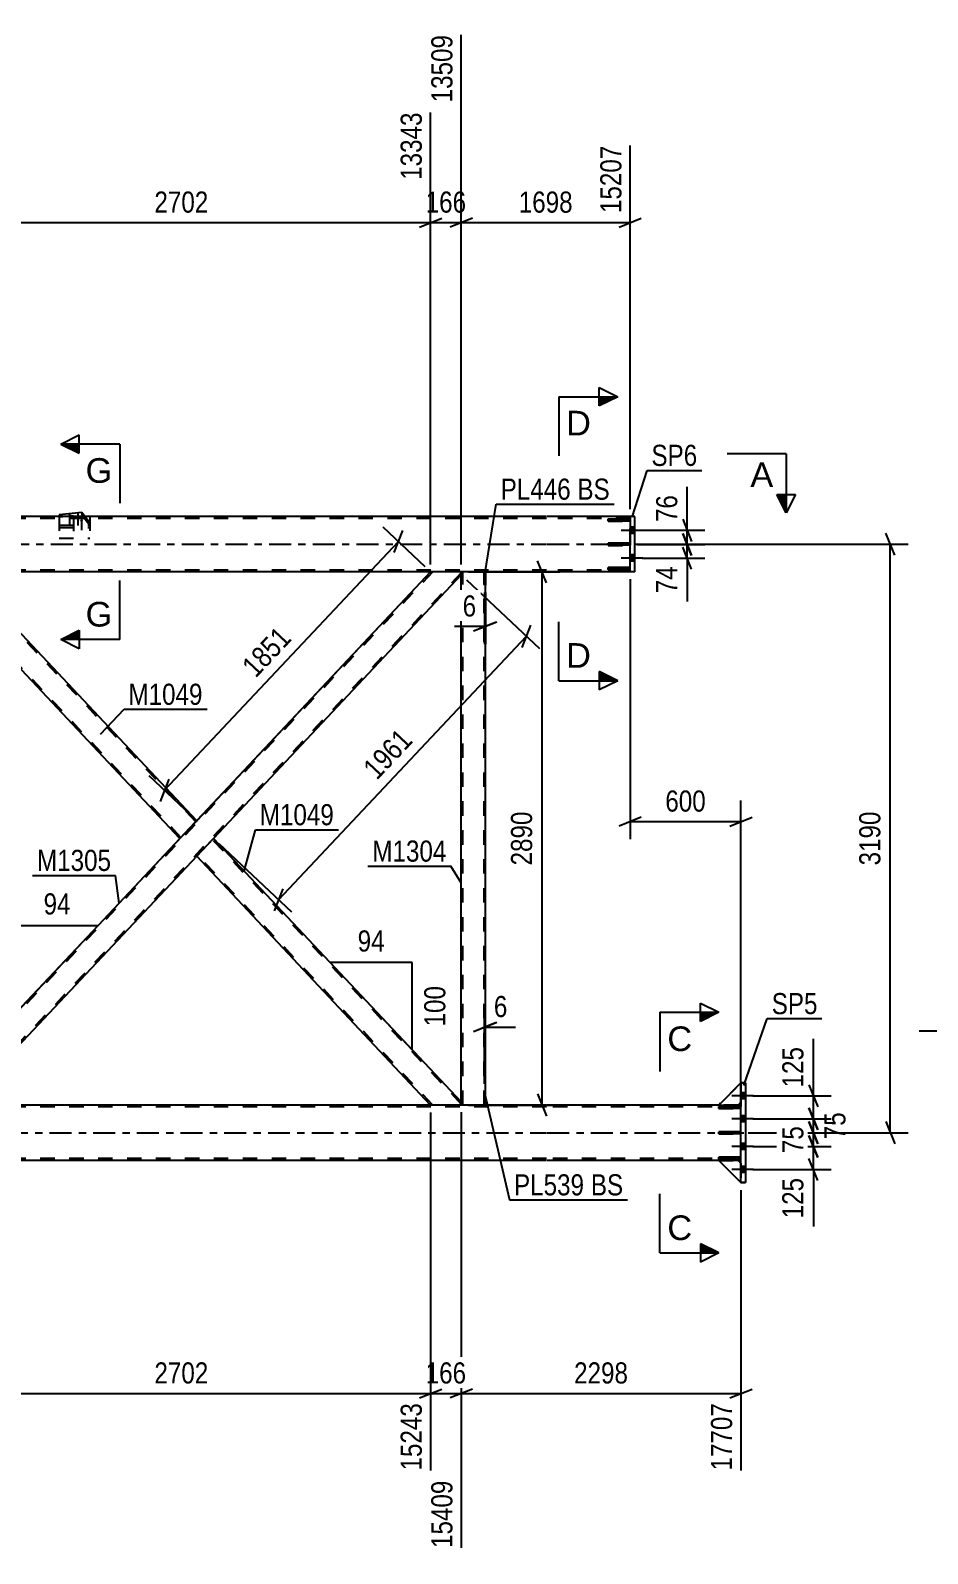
# Model space of a CAD drawing. Header units: millimetres. Extents: x -97 to 744, y -335 to 259.
# Drawn here: x 279.4 to 400.9, y -136.8 to 69.6 of the extents above; entities that cross this region are included whole.
import ezdxf

# ---------------------------------------------------------------- set-up
doc = ezdxf.new("R2010")
doc.units = ezdxf.units.MM
doc.linetypes.add('DXK_LINE_DOT2', pattern=[3.9198, 1.9599, -1.9599])
doc.linetypes.add('DXK_LINE_DOT3', pattern=[5.9187, 2.979, -0.9799, 0.9799, -0.9799])
doc.styles.add('Arial', font='ARIAL.TTF', dxfattribs={"height": 0.2})
doc.styles.add('Arial Narrow', font='ARIALN.TTF', dxfattribs={"height": 0.2})

# ---------------------------------------------------------------- blocks, each defined once
blk = doc.blocks.new('Part-761646924-1708 - 1692')
at = {"color": 2, "linetype": 'Continuous'}
for p, q in [((340.88, -5.54), (340.88, -3.75)), ((340.88, -3.75), (341.03, -3.75)), ((341.03, -3.75), (341.03, -5.54)), ((341.03, -5.54), (340.88, -5.54))]:
    blk.add_line(p, q, dxfattribs=at)
blk = doc.blocks.new('Part-761646924-1810 - 1692')
at = {"color": 7, "linetype": 'DXK_LINE_DOT2'}
for p, q in [((349.28, -76.25), (-47.5, -76.25)), ((341.03, -76), (340.88, -76)), ((375.63, -76.25), (349.38, -76.25)), ((375.25, -76), (372.63, -76)), ((375.63, -83.5), (375.63, -76)), ((349.28, -83.25), (-47.5, -83.25)), ((375.63, -83.25), (349.38, -83.25))]:
    blk.add_line(p, q, dxfattribs=at)
at = {"color": 2, "linetype": 'Continuous'}
for p, q in [((340.88, -76), (265.63, -76)), ((349.28, -76), (341.03, -76)), ((372.63, -76), (349.38, -76)), ((375.63, -76), (375.25, -76)), ((349.28, -83.5), (-47.5, -83.5)), ((375.63, -83.5), (349.38, -83.5))]:
    blk.add_line(p, q, dxfattribs=at)
at = {"color": 7, "linetype": 'DXK_LINE_DOT3'}
for p, q in [((-49.5, -79.75), (349.28, -79.75)), ((349.38, -79.75), (377.63, -79.75))]:
    blk.add_line(p, q, dxfattribs=at)
blk = doc.blocks.new('Part-761646924-1825 - 1692')
at = {"color": 7, "linetype": 'DXK_LINE_DOT2'}
for p, q in [((340.88, -76), (340.88, -74.14)), ((341.03, -74.14), (340.88, -74.14)), ((341.03, -76), (341.03, -74.14)), ((341.03, -76), (340.88, -76))]:
    blk.add_line(p, q, dxfattribs=at)
blk = doc.blocks.new('Part-761646924-2105 - 1692')
at = {"color": 7, "linetype": 'DXK_LINE_DOT2'}
for p, q in [((375.63, -79.62), (372.63, -79.62)), ((372.63, -79.62), (372.63, -79.92)), ((372.63, -79.92), (375.63, -79.92)), ((375.25, -79.92), (375.25, -79.62)), ((375.63, -79.92), (375.63, -79.62))]:
    blk.add_line(p, q, dxfattribs=at)
blk = doc.blocks.new('Part-761646924-1759 - 1692')
at = {"color": 2, "linetype": 'Continuous'}
for p, q in [((301.88, -42.28), (304.14, -39.87)), ((304.14, -39.87), (337.73, -75.59)), ((333.58, -76), (301.88, -42.28)), ((337.73, -75.59), (337.73, -76))]:
    blk.add_line(p, q, dxfattribs=at)
at = {"color": 7, "linetype": 'DXK_LINE_DOT2'}
for p, q in [((337.73, -75.88), (304, -40.02)), ((302.01, -42.14), (302.02, -42.13)), ((333.86, -76), (302.01, -42.14)), ((337.73, -76), (333.58, -76))]:
    blk.add_line(p, q, dxfattribs=at)
blk = doc.blocks.new('Part-761646924-1841 - 1692')
at = {"color": 2, "linetype": 'Continuous'}
for p, q in [((360.63, 0.15), (357.63, 0.15)), ((357.63, -0.15), (357.63, 0.15)), ((360.63, 0.15), (360.63, -0.15)), ((360.63, -0.15), (357.63, -0.15))]:
    blk.add_line(p, q, dxfattribs=at)
at = {"color": 7, "linetype": 'DXK_LINE_DOT2'}
blk.add_line((360.25, -0.15), (360.25, 0.15), dxfattribs=at)
blk = doc.blocks.new('Part-761646924-1863 - 1692')
at = {"color": 2, "linetype": 'Continuous'}
for p, q in [((340.88, -76), (340.88, -74.14)), ((341.03, -74.14), (340.88, -74.14)), ((341.03, -76), (341.03, -74.14)), ((341.03, -76), (340.88, -76))]:
    blk.add_line(p, q, dxfattribs=at)
blk = doc.blocks.new('Part-761646924-1784 - 1692')
at = {"color": 2, "linetype": 'Continuous'}
for p, q in [((286.31, 4.28), (283.22, 4)), ((286.67, 3.81), (286.31, 4.28)), ((283.22, 4), (283.22, 3.81))]:
    blk.add_line(p, q, dxfattribs=at)
at = {"color": 7, "linetype": 'DXK_LINE_DOT2'}
for p, q in [((286.31, 4.28), (286.31, 4)), ((283.22, 3.72), (286.31, 4)), ((283.22, 3.81), (283.22, 2.28)), ((283.22, 2.56), (287.4, 2.56)), ((283.22, 2.28), (287.4, 2.28)), ((286.31, 4), (287.4, 2.59)), ((287.4, 2.88), (286.67, 3.81)), ((287.4, 2.28), (287.4, 2.88))]:
    blk.add_line(p, q, dxfattribs=at)
blk = doc.blocks.new('Part-761646924-1795 - 1692')
at = {"color": 7, "linetype": 'DXK_LINE_DOT2'}
for p, q in [((349.28, 3.5), (0, 3.5)), ((360.63, 3.5), (349.38, 3.5)), ((360.63, -3.75), (360.63, 3.75)), ((349.28, -3.5), (0, -3.5)), ((341.03, -3.75), (340.88, -3.75)), ((360.63, -3.5), (349.38, -3.5))]:
    blk.add_line(p, q, dxfattribs=at)
at = {"color": 2, "linetype": 'Continuous'}
for p, q in [((349.28, 3.75), (265.63, 3.75)), ((360.63, 3.75), (349.38, 3.75)), ((340.88, -3.75), (265.63, -3.75)), ((349.28, -3.75), (341.03, -3.75)), ((360.63, -3.75), (349.38, -3.75))]:
    blk.add_line(p, q, dxfattribs=at)
at = {"color": 7, "linetype": 'DXK_LINE_DOT3'}
for p, q in [((-2, 0), (349.28, 0)), ((349.38, 0), (362.63, 0))]:
    blk.add_line(p, q, dxfattribs=at)
blk = doc.blocks.new('Part-761646924-2064 - 1692')
at = {"color": 7, "linetype": 'DXK_LINE_DOT2'}
for p, q in [((375.63, -73), (372.63, -76)), ((375.63, -75.62), (375.63, -73)), ((372.63, -76), (375.25, -76)), ((375.25, -76), (375.63, -75.62))]:
    blk.add_line(p, q, dxfattribs=at)
blk = doc.blocks.new('Part-761646924-1846 - 1692')
at = {"color": 7, "linetype": 'DXK_LINE_DOT2'}
for p, q in [((340.88, -3.75), (341.03, -3.75)), ((340.88, -3.75), (340.88, -5.54)), ((341.03, -3.75), (341.03, -5.54)), ((340.88, -5.54), (341.03, -5.54))]:
    blk.add_line(p, q, dxfattribs=at)
blk = doc.blocks.new('Part-761646924-1930 - 1692')
at = {"color": 7, "linetype": 'DXK_LINE_DOT2'}
for p, q in [((333.86, -3.75), (266.03, -75.88)), ((337.73, -3.87), (269.89, -76)), ((337.73, -3.75), (333.58, -3.75)), ((301.88, -37.47), (299.61, -39.87)), ((304.14, -39.87), (301.88, -42.28)), ((270.17, -76), (266.03, -76))]:
    blk.add_line(p, q, dxfattribs=at)
at = {"color": 2, "linetype": 'Continuous'}
for p, q in [((333.58, -3.75), (301.88, -37.47)), ((337.73, -4.16), (337.73, -3.75)), ((337.73, -4.16), (304.14, -39.87)), ((299.61, -39.87), (266.03, -75.59)), ((301.88, -42.28), (270.17, -76)), ((266.03, -76), (266.03, -75.59))]:
    blk.add_line(p, q, dxfattribs=at)
blk = doc.blocks.new('Part-761646924-1915 - 1692')
at = {"color": 7, "linetype": 'DXK_LINE_DOT2'}
for p, q in [((341.03, -3.75), (337.73, -3.75)), ((337.73, -4.16), (337.73, -3.75)), ((337.93, -76), (337.93, -3.75)), ((340.83, -76), (340.83, -3.75)), ((341.03, -5.54), (341.03, -3.75)), ((341.03, -76), (341.03, -74.14)), ((337.73, -76), (337.73, -75.59)), ((341.03, -76), (337.73, -76))]:
    blk.add_line(p, q, dxfattribs=at)
at = {"color": 2, "linetype": 'Continuous'}
for p, q in [((337.73, -75.59), (337.73, -4.16)), ((341.03, -74.14), (341.03, -5.54))]:
    blk.add_line(p, q, dxfattribs=at)
blk = doc.blocks.new('Part-761646924-1935 - 1692')
at = {"color": 2, "linetype": 'Continuous'}
for p, q in [((266.03, -4.16), (266.03, -3.75)), ((301.88, -37.47), (270.17, -3.75)), ((299.61, -39.87), (266.03, -4.16)), ((301.6, -37.76), (299.61, -39.87)), ((301.88, -37.47), (301.6, -37.76))]:
    blk.add_line(p, q, dxfattribs=at)
at = {"color": 7, "linetype": 'DXK_LINE_DOT2'}
for p, q in [((270.17, -3.75), (266.03, -3.75)), ((299.75, -39.73), (266.03, -3.87)), ((301.74, -37.61), (269.89, -3.75)), ((299.75, -39.73), (299.76, -39.72))]:
    blk.add_line(p, q, dxfattribs=at)
blk = doc.blocks.new('Part-761646924-1946 - 1692')
at = {"color": 7, "linetype": 'DXK_LINE_DOT2'}
for p, q in [((360.63, -3.17), (357.63, -3.17)), ((357.63, -3.17), (357.63, -3.47)), ((357.63, -3.47), (360.63, -3.47)), ((360.25, -3.47), (360.25, -3.17)), ((360.63, -3.47), (360.63, -3.17))]:
    blk.add_line(p, q, dxfattribs=at)
blk = doc.blocks.new('Part-761646924-1949 - 1692')
at = {"color": 7, "linetype": 'DXK_LINE_DOT2'}
for p, q in [((360.63, 3.4), (357.63, 3.4)), ((357.63, 3.4), (357.63, 3.1)), ((357.63, 3.1), (360.63, 3.1)), ((360.25, 3.4), (360.25, 3.1)), ((360.63, 3.1), (360.63, 3.4))]:
    blk.add_line(p, q, dxfattribs=at)
blk = doc.blocks.new('Part-761646924-1952 - 1692')
at = {"color": 7, "linetype": 'DXK_LINE_DOT2'}
for p, q in [((360.63, 0.12), (357.63, 0.12)), ((357.63, 0.12), (357.63, -0.18)), ((360.25, -0.18), (360.25, 0.12)), ((360.63, -0.18), (360.63, 0.12)), ((357.63, -0.18), (360.63, -0.18))]:
    blk.add_line(p, q, dxfattribs=at)
blk = doc.blocks.new('Part-761646924-1955 - 1692')
at = {"color": 2, "linetype": 'Continuous'}
for p, q in [((357.63, -3.44), (357.63, -3.14)), ((360.63, -3.14), (357.63, -3.14)), ((360.63, -3.44), (357.63, -3.44)), ((360.63, -3.44), (360.63, -3.14))]:
    blk.add_line(p, q, dxfattribs=at)
at = {"color": 7, "linetype": 'DXK_LINE_DOT2'}
blk.add_line((360.25, -3.44), (360.25, -3.14), dxfattribs=at)
blk = doc.blocks.new('Part-761646924-1958 - 1692')
at = {"color": 2, "linetype": 'Continuous'}
for p, q in [((357.63, 3.44), (360.63, 3.44)), ((357.63, 3.14), (357.63, 3.44)), ((360.63, 3.14), (357.63, 3.14)), ((360.63, 3.44), (360.63, 3.14))]:
    blk.add_line(p, q, dxfattribs=at)
at = {"color": 7, "linetype": 'DXK_LINE_DOT2'}
blk.add_line((360.25, 3.14), (360.25, 3.44), dxfattribs=at)
blk = doc.blocks.new('Part-761646924-1997 - 1692')
at = {"color": 2, "linetype": 'Continuous'}
for p, q in [((360.63, 3.75), (360.63, 3.44)), ((361.25, 3.75), (360.63, 3.75)), ((360.63, 3.14), (360.63, 0.15)), ((361.25, -3.75), (361.25, 3.75)), ((360.63, -3.14), (360.63, -0.15)), ((360.63, -3.75), (360.63, -3.44)), ((361.25, -3.75), (360.63, -3.75))]:
    blk.add_line(p, q, dxfattribs=at)
at = {"color": 7, "linetype": 'DXK_LINE_DOT2'}
for p, q in [((360.63, 3.75), (360.63, -0.15)), ((360.63, 3.44), (360.63, 3.14)), ((360.63, -0.15), (360.63, 0.15)), ((360.63, -3.44), (360.63, -3.14))]:
    blk.add_line(p, q, dxfattribs=at)
blk = doc.blocks.new('Part-761646924-2002 - 1692')
at = {"color": 2, "linetype": 'Continuous'}
for p, q in [((375.63, -73), (376.25, -73)), ((375.63, -73), (375.63, -76.18)), ((376.25, -73), (376.25, -86.5)), ((375.63, -79.62), (375.63, -76.48)), ((375.63, -83.05), (375.63, -79.92)), ((375.63, -86.5), (375.63, -83.35)), ((376.25, -86.5), (375.63, -86.5))]:
    blk.add_line(p, q, dxfattribs=at)
at = {"color": 7, "linetype": 'DXK_LINE_DOT2'}
for p, q in [((376.25, -73), (375.63, -73)), ((375.63, -76.48), (375.63, -76.18)), ((375.63, -79.92), (375.63, -79.62)), ((375.63, -83.35), (375.63, -83.05)), ((375.63, -86.5), (376.25, -86.5))]:
    blk.add_line(p, q, dxfattribs=at)
blk = doc.blocks.new('Bolt-761646924-2015 - 1692')
at = {"linetype": 'Continuous'}
for points in [[(360.63, 2.29), (360.63, 1.46), (361.25, 1.46), (361.25, 2.29)], [(360.63, 2.29), (360.63, 1.46), (361.25, 1.46), (361.25, 2.29)], [(360.63, -1.46), (360.63, -2.29), (361.25, -2.29), (361.25, -1.46)], [(360.63, -1.46), (360.63, -2.29), (361.25, -2.29), (361.25, -1.46)]]:
    blk.add_hatch(color=1, dxfattribs=at).paths.add_polyline_path(points)
at = {"color": 1, "linetype": 'Continuous'}
for p, q in [((361.25, 2.29), (360.63, 2.29)), ((361.25, 2.29), (360.63, 2.29)), ((362.35, 1.87), (359.38, 1.87)), ((362.35, 1.87), (359.38, 1.87)), ((361.25, 1.46), (360.63, 1.46)), ((361.25, 1.46), (360.63, 1.46)), ((362.35, -1.88), (359.38, -1.88)), ((362.35, -1.88), (359.38, -1.88)), ((361.25, -1.46), (360.63, -1.46)), ((361.25, -1.46), (360.63, -1.46)), ((361.25, -2.29), (360.63, -2.29)), ((361.25, -2.29), (360.63, -2.29))]:
    blk.add_line(p, q, dxfattribs=at)
blk = doc.blocks.new('Bolt-761646924-2016 - 1692')
at = {"linetype": 'Continuous'}
for points in [[(375.63, -74.34), (375.63, -75.16), (376.25, -75.16), (376.25, -74.34)], [(375.63, -74.34), (375.63, -75.16), (376.25, -75.16), (376.25, -74.34)], [(375.63, -74.34), (375.63, -75.16), (376.25, -75.16), (376.25, -74.34)], [(375.63, -77.46), (375.63, -78.29), (376.25, -78.29), (376.25, -77.46)], [(375.63, -77.46), (375.63, -78.29), (376.25, -78.29), (376.25, -77.46)], [(375.63, -81.21), (375.63, -82.04), (376.25, -82.04), (376.25, -81.21)], [(375.63, -81.21), (375.63, -82.04), (376.25, -82.04), (376.25, -81.21)], [(375.63, -84.34), (375.63, -85.16), (376.25, -85.16), (376.25, -84.34)], [(375.63, -84.34), (375.63, -85.16), (376.25, -85.16), (376.25, -84.34)], [(375.63, -84.34), (375.63, -85.16), (376.25, -85.16), (376.25, -84.34)]]:
    blk.add_hatch(color=1, dxfattribs=at).paths.add_polyline_path(points)
at = {"color": 1, "linetype": 'Continuous'}
for p, q in [((377.35, -74.75), (374.38, -74.75)), ((377.35, -74.75), (374.38, -74.75)), ((377.35, -74.75), (374.38, -74.75)), ((376.25, -74.34), (375.63, -74.34)), ((376.25, -74.34), (375.63, -74.34)), ((376.25, -74.34), (375.63, -74.34)), ((376.25, -75.16), (375.63, -75.16)), ((376.25, -75.16), (375.63, -75.16)), ((376.25, -75.16), (375.63, -75.16)), ((377.35, -77.87), (374.38, -77.87)), ((377.35, -77.87), (374.38, -77.87)), ((376.25, -77.46), (375.63, -77.46)), ((376.25, -77.46), (375.63, -77.46)), ((376.25, -78.29), (375.63, -78.29)), ((376.25, -78.29), (375.63, -78.29)), ((377.35, -81.62), (374.38, -81.62)), ((377.35, -81.62), (374.38, -81.62)), ((376.25, -81.21), (375.63, -81.21)), ((376.25, -81.21), (375.63, -81.21)), ((376.25, -82.04), (375.63, -82.04)), ((376.25, -82.04), (375.63, -82.04)), ((376.25, -84.34), (375.63, -84.34)), ((376.25, -84.34), (375.63, -84.34)), ((376.25, -84.34), (375.63, -84.34)), ((377.35, -84.75), (374.38, -84.75)), ((377.35, -84.75), (374.38, -84.75)), ((377.35, -84.75), (374.38, -84.75)), ((376.25, -85.16), (375.63, -85.16)), ((376.25, -85.16), (375.63, -85.16)), ((376.25, -85.16), (375.63, -85.16))]:
    blk.add_line(p, q, dxfattribs=at)
blk = doc.blocks.new('Part-761646924-2055 - 1692')
at = {"color": 7, "linetype": 'DXK_LINE_DOT2'}
for p, q in [((375.63, -76.18), (372.63, -76.18)), ((372.63, -76.18), (372.63, -76.48)), ((375.25, -76.48), (375.25, -76.18)), ((375.63, -76.48), (375.63, -76.18)), ((372.63, -76.48), (375.63, -76.48))]:
    blk.add_line(p, q, dxfattribs=at)
blk = doc.blocks.new('Part-761646924-2058 - 1692')
at = {"color": 7, "linetype": 'DXK_LINE_DOT2'}
for p, q in [((372.63, -83.52), (375.25, -83.52)), ((375.63, -86.52), (372.63, -83.52)), ((375.25, -83.52), (375.63, -83.89)), ((375.63, -83.89), (375.63, -86.52))]:
    blk.add_line(p, q, dxfattribs=at)
blk = doc.blocks.new('Part-761646924-2061 - 1692')
at = {"color": 2, "linetype": 'Continuous'}
for p, q in [((375.25, -83.52), (372.63, -83.52)), ((372.63, -83.52), (375.63, -86.52)), ((375.25, -83.52), (375.63, -83.89)), ((375.63, -86.52), (375.63, -86.5))]:
    blk.add_line(p, q, dxfattribs=at)
at = {"color": 7, "linetype": 'DXK_LINE_DOT2'}
blk.add_line((375.63, -83.89), (375.63, -86.5), dxfattribs=at)
blk = doc.blocks.new('Part-761646924-2067 - 1692')
at = {"color": 2, "linetype": 'Continuous'}
for p, q in [((375.63, -73), (372.63, -76)), ((372.63, -76), (375.25, -76)), ((375.25, -76), (375.63, -75.62))]:
    blk.add_line(p, q, dxfattribs=at)
at = {"color": 7, "linetype": 'DXK_LINE_DOT2'}
blk.add_line((375.63, -75.62), (375.63, -73), dxfattribs=at)
blk = doc.blocks.new('Part-761646924-2096 - 1692')
at = {"color": 2, "linetype": 'Continuous'}
for p, q in [((372.63, -79.92), (372.63, -79.62)), ((375.63, -79.62), (372.63, -79.62)), ((375.63, -79.92), (372.63, -79.92)), ((375.63, -79.92), (375.63, -79.62))]:
    blk.add_line(p, q, dxfattribs=at)
at = {"color": 7, "linetype": 'DXK_LINE_DOT2'}
blk.add_line((375.25, -79.92), (375.25, -79.62), dxfattribs=at)
blk = doc.blocks.new('Part-761646924-2099 - 1692')
at = {"color": 2, "linetype": 'Continuous'}
for p, q in [((372.63, -83.35), (372.63, -83.05)), ((375.63, -83.05), (372.63, -83.05)), ((375.63, -83.35), (372.63, -83.35)), ((375.63, -83.35), (375.63, -83.05))]:
    blk.add_line(p, q, dxfattribs=at)
at = {"color": 7, "linetype": 'DXK_LINE_DOT2'}
blk.add_line((375.25, -83.35), (375.25, -83.05), dxfattribs=at)
blk = doc.blocks.new('Part-761646924-2102 - 1692')
at = {"color": 2, "linetype": 'Continuous'}
for p, q in [((372.63, -76.48), (372.63, -76.18)), ((375.63, -76.18), (372.63, -76.18)), ((375.63, -76.48), (375.63, -76.18)), ((375.63, -76.48), (372.63, -76.48))]:
    blk.add_line(p, q, dxfattribs=at)
at = {"color": 7, "linetype": 'DXK_LINE_DOT2'}
blk.add_line((375.25, -76.48), (375.25, -76.18), dxfattribs=at)
blk = doc.blocks.new('Part-761646924-2108 - 1692')
at = {"color": 7, "linetype": 'DXK_LINE_DOT2'}
for p, q in [((375.63, -83.05), (372.63, -83.05)), ((372.63, -83.05), (372.63, -83.35)), ((372.63, -83.35), (375.63, -83.35)), ((375.25, -83.35), (375.25, -83.05)), ((375.63, -83.35), (375.63, -83.05))]:
    blk.add_line(p, q, dxfattribs=at)
blk = doc.blocks.new('Part-761646924-2117 - 1692')
at = {"color": 2, "linetype": 'Continuous'}
for p, q in [((283.22, 3.81), (283.22, 3.75)), ((283.22, 3.81), (287.4, 3.81)), ((287.4, 3.81), (287.4, 3.75))]:
    blk.add_line(p, q, dxfattribs=at)
at = {"color": 7, "linetype": 'DXK_LINE_DOT2'}
for p, q in [((283.22, 3.75), (283.22, 0.81)), ((287.4, 3.75), (287.4, 0.81)), ((283.22, 0.81), (287.4, 0.81))]:
    blk.add_line(p, q, dxfattribs=at)
blk = doc.blocks.new('Bolt-761646924-2158 - 1692')
at = {"linetype": 'Continuous'}
for points in [[(284.66, 3.66), (284.62, 3.66), (284.57, 3.66), (284.53, 3.67), (284.49, 3.68), (284.47, 3.69), (284.45, 3.71), (284.44, 3.72), (284.44, 3.74), (284.45, 3.76), (284.47, 3.77), (284.49, 3.78), (284.53, 3.79), (284.57, 3.8), (284.62, 3.81), (284.66, 3.81), (284.71, 3.81), (284.75, 3.8), (284.79, 3.79), (284.83, 3.78), (284.86, 3.77), (284.88, 3.76), (284.89, 3.74), (284.89, 3.72), (284.88, 3.71), (284.86, 3.69), (284.83, 3.68), (284.79, 3.67), (284.75, 3.66), (284.71, 3.66)], [(285.75, 3.75), (285.7, 3.76), (285.66, 3.76), (285.62, 3.77), (285.58, 3.78), (285.55, 3.79), (285.54, 3.81), (285.53, 3.82), (285.53, 3.84), (285.54, 3.85), (285.55, 3.87), (285.58, 3.88), (285.62, 3.89), (285.66, 3.9), (285.7, 3.91), (285.75, 3.91), (285.8, 3.91), (285.84, 3.9), (285.88, 3.89), (285.92, 3.88), (285.94, 3.87), (285.96, 3.85), (285.97, 3.84), (285.97, 3.82), (285.96, 3.81), (285.94, 3.79), (285.92, 3.78), (285.88, 3.77), (285.84, 3.76), (285.8, 3.76)], [(286.26, 3.09), (286.22, 3.09), (286.17, 3.1), (286.13, 3.11), (286.1, 3.12), (286.07, 3.13), (286.05, 3.15), (286.04, 3.16), (286.04, 3.18), (286.05, 3.19), (286.07, 3.21), (286.1, 3.22), (286.13, 3.23), (286.17, 3.24), (286.22, 3.25), (286.26, 3.25), (286.31, 3.25), (286.35, 3.24), (286.4, 3.23), (286.43, 3.22), (286.46, 3.21), (286.48, 3.19), (286.49, 3.18), (286.49, 3.16), (286.48, 3.15), (286.46, 3.13), (286.43, 3.12), (286.4, 3.11), (286.35, 3.1), (286.31, 3.09)]]:
    blk.add_hatch(color=1, dxfattribs=at).paths.add_polyline_path(points)
at = {"color": 1, "linetype": 'Continuous'}
for p, q in [((284.66, 4.2), (284.66, 2.44)), ((285.75, 4.3), (285.75, 2.54)), ((286.26, 3.64), (286.26, 1.88))]:
    blk.add_line(p, q, dxfattribs=at)
at = {"color": 1, "linetype": 'DXK_LINE_DOT2'}
blk.add_line((285.18, 3.54), (285.18, 1.78), dxfattribs=at)
blk = doc.blocks.new('StraightDimension-761646924-3318 - 1692')
at = {"color": 7, "linetype": 'Continuous'}
for p, q in [((377.25, -77.87), (388.29, -77.87)), ((384.84, -76.37), (386.04, -79.37)), ((386.04, -81.25), (384.84, -78.25)), ((385.44, -79.75), (385.44, -77.87)), ((376.63, -79.75), (388.29, -79.75))]:
    blk.add_line(p, q, dxfattribs=at)
at = {"color": 0}
blk.add_wipeout([(390.39, -76.38), (386.19, -76.38), (386.19, -81.24), (390.39, -81.24)], dxfattribs=at)
at = {"color": 3, "style": 'Arial Narrow'}
blk.add_text('75', height=2.863, rotation=90.0002, dxfattribs=at).set_placement((389.79, -80.64))
blk = doc.blocks.new('StraightDimension-761646924-2485 - 1692')
at = {"color": 7, "linetype": 'Continuous'}
for p, q in [((337.73, -2.75), (337.73, 69.02)), ((333.58, -2.75), (333.58, 58.52)), ((332.08, 42.98), (335.08, 44.18)), ((333.58, 43.58), (337.73, 43.58)), ((339.23, 44.18), (336.23, 42.98))]:
    blk.add_line(p, q, dxfattribs=at)
at = {"color": 0, "linetype": 'Continuous'}
blk.add_wipeout([(337.13, 69.62), (332.93, 69.62), (332.93, 59.28), (337.13, 59.28)], dxfattribs=at)
at = {"color": 0}
blk.add_wipeout([(339, 44.33), (339, 48.53), (332.31, 48.53), (332.31, 44.33)], dxfattribs=at)
at = {"color": 3, "linetype": 'Continuous', "style": 'Arial Narrow'}
blk.add_text('13509', height=2.863, rotation=90.0002, dxfattribs=at).set_placement((336.53, 59.88))
at = {"color": 3, "style": 'Arial Narrow'}
blk.add_text('166', height=2.863, dxfattribs=at).set_placement((332.91, 44.93))
blk = doc.blocks.new('StraightDimension-761646924-2467 - 1692')
at = {"color": 7, "linetype": 'Continuous'}
for p, q in [((266.03, -3.16), (266.03, 58.52)), ((333.58, -2.75), (333.58, 58.52)), ((267.53, 44.18), (264.53, 42.98)), ((266.03, 43.58), (333.58, 43.58)), ((332.08, 42.98), (335.08, 44.18))]:
    blk.add_line(p, q, dxfattribs=at)
at = {"color": 0, "linetype": 'Continuous'}
blk.add_wipeout([(332.98, 59.12), (328.78, 59.12), (328.78, 48.78), (332.98, 48.78)], dxfattribs=at)
at = {"color": 0}
blk.add_wipeout([(304.06, 44.33), (304.06, 48.53), (295.55, 48.53), (295.55, 44.33)], dxfattribs=at)
at = {"color": 3, "linetype": 'Continuous', "style": 'Arial Narrow'}
blk.add_text('13343', height=2.863, rotation=90.0002, dxfattribs=at).set_placement((332.38, 49.38))
at = {"color": 3, "style": 'Arial Narrow'}
blk.add_text('2702', height=2.863, dxfattribs=at).set_placement((296.15, 44.93))
blk = doc.blocks.new('StraightDimension-761646924-2962 - 1692')
at = {"color": 7, "linetype": 'Continuous'}
for p, q in [((338.45, -4.85), (348.32, -14.12)), ((345.98, -13.98), (347.16, -10.97)), ((312.98, -48.19), (346.57, -12.48)), ((304.87, -40.56), (314.73, -49.83)), ((313.57, -46.69), (312.39, -49.69))]:
    blk.add_line(p, q, dxfattribs=at)
at = {"color": 0}
blk.add_wipeout([(332.15, -26.72), (329.09, -23.84), (323.25, -30.04), (326.31, -32.92)], dxfattribs=at)
at = {"color": 3, "style": 'Arial Narrow'}
blk.add_text('1961', height=2.863, rotation=46.7591, dxfattribs=at).set_placement((326.29, -32.07))
blk = doc.blocks.new('AngleDimension-761646924-2213 - 1692')
at = {"color": 7, "linetype": 'Continuous'}
for p, q in [((321.61, -58.45), (319.97, -56.7)), ((331.07, -56.7), (319.97, -56.7)), ((331.07, -68.51), (319.97, -56.7)), ((331.07, -68.51), (331.07, -56.7))]:
    blk.add_line(p, q, dxfattribs=at)
at = {"color": 0}
for points in [[(327.95, -55.8), (327.95, -51.6), (323.09, -51.6), (323.09, -55.8)], [(336.17, -59.26), (331.97, -59.26), (331.97, -65.95), (336.17, -65.95)]]:
    blk.add_wipeout(points, dxfattribs=at)
at = {"color": 3, "style": 'Arial Narrow'}
blk.add_text('94', height=2.863, dxfattribs=at).set_placement((323.69, -55.2))
blk.add_text('100', height=2.863, rotation=90.0002, dxfattribs=at).set_placement((335.57, -65.35))
blk = doc.blocks.new('StraightDimension-761646924-3105 - 1692')
at = {"color": 7, "linetype": 'Continuous'}
for p, q in [((340.88, -73.14), (340.88, -62.58)), ((341.03, -73.14), (341.03, -62.58)), ((339.38, -66.03), (342.38, -64.83)), ((342.53, -64.83), (339.53, -66.03)), ((340.88, -65.43), (341.03, -65.43))]:
    blk.add_line(p, q, dxfattribs=at)
at = {"color": 0}
blk.add_wipeout([(344.58, -64.68), (344.58, -60.48), (341.55, -60.48), (341.55, -64.68)], dxfattribs=at)
at = {"color": 7, "linetype": 'Continuous'}
blk.add_line((341.03, -65.43), (345.1, -65.43), dxfattribs=at)
blk.add_line((341.03, -65.43), (345.1, -65.43), dxfattribs=at)
at = {"color": 3, "style": 'Arial Narrow'}
blk.add_text('6', height=2.86, dxfattribs=at).set_placement((342.15, -64.08))
blk = doc.blocks.new('StraightDimension-761646924-3163 - 1692')
at = {"color": 7, "linetype": 'Continuous'}
for p, q in [((367.75, 1.47), (368.95, -1.53)), ((361.63, -0.03), (370.75, -0.03)), ((362.25, -1.88), (370.75, -1.88)), ((368.95, -3.38), (367.75, -0.38)), ((368.35, -1.88), (368.35, -0.03))]:
    blk.add_line(p, q, dxfattribs=at)
at = {"color": 0}
blk.add_wipeout([(367.6, -2.4), (363.4, -2.4), (363.4, -7.26), (367.6, -7.26)], dxfattribs=at)
at = {"color": 7, "linetype": 'Continuous'}
blk.add_line((368.35, -1.88), (368.35, -7.78), dxfattribs=at)
blk.add_line((368.35, -1.88), (368.35, -7.78), dxfattribs=at)
at = {"color": 3, "style": 'Arial Narrow'}
blk.add_text('74', height=2.863, rotation=90.0002, dxfattribs=at).set_placement((367, -6.66))
blk = doc.blocks.new('AngleDimension-761646924-2539 - 1692')
at = {"color": 7, "linetype": 'Continuous'}
for p, q in [((332.9, -4.48), (288.51, -51.68)), ((277.41, -51.68), (288.51, -51.68)), ((277.41, -63.48), (288.51, -51.68)), ((277.41, -63.48), (277.41, -51.68))]:
    blk.add_line(p, q, dxfattribs=at)
at = {"color": 0}
for points in [[(285.39, -50.78), (285.39, -46.58), (280.53, -46.58), (280.53, -50.78)], [(276.51, -54.24), (272.31, -54.24), (272.31, -60.93), (276.51, -60.93)]]:
    blk.add_wipeout(points, dxfattribs=at)
at = {"color": 3, "style": 'Arial Narrow'}
blk.add_text('94', height=2.863, dxfattribs=at).set_placement((281.13, -50.18))
blk.add_text('100', height=2.863, rotation=90.0002, dxfattribs=at).set_placement((275.91, -60.33))
blk = doc.blocks.new('StraightDimension-761646924-2271 - 1692')
at = {"color": 7, "linetype": 'Continuous'}
for p, q in [((338.73, -3.75), (351.08, -3.75)), ((349.28, -5.25), (348.08, -2.25)), ((348.68, -76), (348.68, -3.75)), ((338.73, -76), (351.08, -76)), ((348.08, -74.5), (349.28, -77.5))]:
    blk.add_line(p, q, dxfattribs=at)
at = {"color": 0}
blk.add_wipeout([(347.93, -35.62), (343.73, -35.62), (343.73, -44.13), (347.93, -44.13)], dxfattribs=at)
at = {"color": 3, "style": 'Arial Narrow'}
blk.add_text('2890', height=2.863, rotation=90.0002, dxfattribs=at).set_placement((347.33, -43.53))
blk = doc.blocks.new('StraightDimension-761646924-2500 - 1692')
at = {"color": 7, "linetype": 'Continuous'}
for p, q in [((337.73, -2.75), (337.73, 69.02)), ((360.63, 4.75), (360.63, 54.02)), ((339.23, 44.18), (336.23, 42.98)), ((337.73, 43.58), (360.63, 43.58)), ((359.13, 42.98), (362.13, 44.18))]:
    blk.add_line(p, q, dxfattribs=at)
at = {"color": 0, "linetype": 'Continuous'}
blk.add_wipeout([(360.03, 54.62), (355.83, 54.62), (355.83, 44.28), (360.03, 44.28)], dxfattribs=at)
at = {"color": 0}
blk.add_wipeout([(353.43, 44.33), (353.43, 48.53), (344.92, 48.53), (344.92, 44.33)], dxfattribs=at)
at = {"color": 3, "linetype": 'Continuous', "style": 'Arial Narrow'}
blk.add_text('15207', height=2.863, rotation=90.0002, dxfattribs=at).set_placement((359.43, 44.88))
at = {"color": 3, "style": 'Arial Narrow'}
blk.add_text('1698', height=2.863, dxfattribs=at).set_placement((345.52, 44.93))
blk = doc.blocks.new('StraightDimension-761646924-2580 - 1692')
at = {"color": 7, "linetype": 'Continuous'}
for p, q in [((337.73, -76.99), (337.73, -136.03)), ((375.63, -87.52), (375.63, -125.53)), ((339.23, -114.49), (336.23, -115.69)), ((337.73, -115.09), (375.63, -115.09)), ((374.13, -115.69), (377.13, -114.49))]:
    blk.add_line(p, q, dxfattribs=at)
at = {"color": 0}
blk.add_wipeout([(360.93, -114.34), (360.93, -110.14), (352.42, -110.14), (352.42, -114.34)], dxfattribs=at)
at = {"color": 0, "linetype": 'Continuous'}
blk.add_wipeout([(375.03, -115.79), (370.83, -115.79), (370.83, -126.13), (375.03, -126.13)], dxfattribs=at)
at = {"color": 3, "style": 'Arial Narrow'}
blk.add_text('2298', height=2.863, dxfattribs=at).set_placement((353.02, -113.74))
at = {"color": 3, "linetype": 'Continuous', "style": 'Arial Narrow'}
blk.add_text('17707', height=2.863, rotation=90.0002, dxfattribs=at).set_placement((374.43, -125.53))
blk = doc.blocks.new('StraightDimension-761646924-2596 - 1692')
at = {"color": 7, "linetype": 'Continuous'}
for p, q in [((333.58, -77), (333.58, -125.53)), ((337.73, -76.99), (337.73, -136.03)), ((332.08, -115.69), (335.08, -114.49)), ((333.58, -115.09), (337.73, -115.09)), ((339.23, -114.49), (336.23, -115.69))]:
    blk.add_line(p, q, dxfattribs=at)
at = {"color": 0}
blk.add_wipeout([(339, -114.34), (339, -110.14), (332.31, -110.14), (332.31, -114.34)], dxfattribs=at)
at = {"color": 0, "linetype": 'Continuous'}
blk.add_wipeout([(337.13, -126.29), (332.93, -126.29), (332.93, -136.63), (337.13, -136.63)], dxfattribs=at)
at = {"color": 3, "style": 'Arial Narrow'}
blk.add_text('166', height=2.863, dxfattribs=at).set_placement((332.91, -113.74))
at = {"color": 3, "linetype": 'Continuous', "style": 'Arial Narrow'}
blk.add_text('15409', height=2.863, rotation=90.0002, dxfattribs=at).set_placement((336.53, -136.03))
blk = doc.blocks.new('StraightDimension-761646924-2616 - 1692')
at = {"color": 7, "linetype": 'Continuous'}
for p, q in [((266.03, -76.59), (266.03, -146.53)), ((333.58, -77), (333.58, -125.53)), ((267.53, -114.49), (264.53, -115.69)), ((266.03, -115.09), (333.58, -115.09)), ((332.08, -115.69), (335.08, -114.49))]:
    blk.add_line(p, q, dxfattribs=at)
at = {"color": 0}
blk.add_wipeout([(304.06, -114.34), (304.06, -110.14), (295.55, -110.14), (295.55, -114.34)], dxfattribs=at)
at = {"color": 0, "linetype": 'Continuous'}
blk.add_wipeout([(332.98, -115.79), (328.78, -115.79), (328.78, -126.13), (332.98, -126.13)], dxfattribs=at)
at = {"color": 3, "style": 'Arial Narrow'}
blk.add_text('2702', height=2.863, dxfattribs=at).set_placement((296.15, -113.74))
at = {"color": 3, "linetype": 'Continuous', "style": 'Arial Narrow'}
blk.add_text('15243', height=2.863, rotation=90.0002, dxfattribs=at).set_placement((332.38, -125.53))
blk = doc.blocks.new('StraightDimension-761646924-2937 - 1692')
at = {"color": 7, "linetype": 'Continuous'}
for p, q in [((332.86, -3.06), (327.13, 2.32)), ((297.5, -33.35), (329.21, 0.36)), ((328.62, -1.14), (329.8, 1.87)), ((301.15, -36.78), (295.42, -31.4)), ((298.09, -31.85), (296.91, -34.86))]:
    blk.add_line(p, q, dxfattribs=at)
at = {"color": 0}
blk.add_wipeout([(315.72, -12.88), (312.66, -10), (306.83, -16.2), (309.89, -19.08)], dxfattribs=at)
at = {"color": 3, "style": 'Arial Narrow'}
blk.add_text('1851', height=2.863, rotation=46.7591, dxfattribs=at).set_placement((309.87, -18.23))
blk = doc.blocks.new('StraightDimension-761646924-3100 - 1692')
at = {"color": 7, "linetype": 'Continuous'}
for p, q in [((396.47, -1.5), (395.27, 1.5)), ((362.25, 0), (398.27, 0)), ((395.87, -79.75), (395.87, 0)), ((395.27, -78.25), (396.47, -81.25)), ((377.25, -79.75), (398.27, -79.75))]:
    blk.add_line(p, q, dxfattribs=at)
at = {"color": 0}
blk.add_wipeout([(395.12, -35.62), (390.92, -35.62), (390.92, -44.13), (395.12, -44.13)], dxfattribs=at)
at = {"color": 3, "style": 'Arial Narrow'}
blk.add_text('3190', height=2.863, rotation=90.0002, dxfattribs=at).set_placement((394.52, -43.53))
blk = doc.blocks.new('StraightDimension-761646924-3155 - 1692')
at = {"color": 7, "linetype": 'Continuous'}
for p, q in [((367.75, 3.38), (368.95, 0.38)), ((362.25, 1.88), (370.75, 1.88)), ((368.95, -1.53), (367.75, 1.47)), ((368.35, -0.03), (368.35, 1.88)), ((361.63, -0.03), (370.75, -0.03))]:
    blk.add_line(p, q, dxfattribs=at)
at = {"color": 0}
blk.add_wipeout([(367.6, 7.26), (363.4, 7.26), (363.4, 2.4), (367.6, 2.4)], dxfattribs=at)
at = {"color": 7, "linetype": 'Continuous'}
blk.add_line((368.35, 1.88), (368.35, 7.78), dxfattribs=at)
blk.add_line((368.35, 1.88), (368.35, 7.78), dxfattribs=at)
at = {"color": 3, "style": 'Arial Narrow'}
blk.add_text('76', height=2.863, rotation=90.0002, dxfattribs=at).set_placement((367, 3))
blk = doc.blocks.new('StraightDimension-761646924-3172 - 1692')
at = {"color": 7, "linetype": 'Continuous'}
for p, q in [((340.88, -6.54), (340.88, -13.55)), ((341.03, -6.54), (341.03, -13.55)), ((339.38, -11.75), (342.38, -10.55)), ((342.53, -10.55), (339.53, -11.75)), ((340.88, -11.15), (341.03, -11.15))]:
    blk.add_line(p, q, dxfattribs=at)
at = {"color": 0}
blk.add_wipeout([(340.35, -10.4), (340.35, -6.2), (337.32, -6.2), (337.32, -10.4)], dxfattribs=at)
at = {"color": 7, "linetype": 'Continuous'}
blk.add_line((340.88, -11.15), (336.8, -11.15), dxfattribs=at)
blk.add_line((340.88, -11.15), (336.8, -11.15), dxfattribs=at)
at = {"color": 3, "style": 'Arial Narrow'}
blk.add_text('6', height=2.86, dxfattribs=at).set_placement((337.92, -9.8))
blk = doc.blocks.new('StraightDimension-761646924-3309 - 1692')
at = {"color": 7, "linetype": 'Continuous'}
for p, q in [((360.63, -4.75), (360.63, -39.99)), ((375.63, -75), (375.63, -34.74)), ((362.13, -36.99), (359.13, -38.19)), ((374.13, -38.19), (377.13, -36.99)), ((360.63, -37.59), (375.63, -37.59))]:
    blk.add_line(p, q, dxfattribs=at)
at = {"color": 0}
blk.add_wipeout([(371.47, -36.84), (371.47, -32.64), (364.78, -32.64), (364.78, -36.84)], dxfattribs=at)
at = {"color": 3, "style": 'Arial Narrow'}
blk.add_text('600', height=2.863, dxfattribs=at).set_placement((365.38, -36.24))
blk = doc.blocks.new('StraightDimension-761646924-3335 - 1692')
at = {"color": 7, "linetype": 'Continuous'}
for p, q in [((384.84, -80.12), (386.04, -83.12)), ((377.25, -81.62), (387.84, -81.62)), ((385.44, -84.75), (385.44, -81.62)), ((386.04, -86.25), (384.84, -83.25)), ((377.25, -84.75), (387.84, -84.75))]:
    blk.add_line(p, q, dxfattribs=at)
at = {"color": 0}
blk.add_wipeout([(384.69, -85.27), (380.49, -85.27), (380.49, -91.96), (384.69, -91.96)], dxfattribs=at)
at = {"color": 7, "linetype": 'Continuous'}
blk.add_line((385.44, -84.75), (385.44, -92.48), dxfattribs=at)
blk.add_line((385.44, -84.75), (385.44, -92.48), dxfattribs=at)
at = {"color": 3, "style": 'Arial Narrow'}
blk.add_text('125', height=2.863, rotation=90.0002, dxfattribs=at).set_placement((384.09, -91.36))
blk = doc.blocks.new('StraightDimension-761646924-3348 - 1692')
at = {"color": 7, "linetype": 'Continuous'}
for p, q in [((384.84, -73.25), (386.04, -76.25)), ((377.25, -74.75), (387.84, -74.75)), ((385.44, -77.87), (385.44, -74.75)), ((377.25, -77.87), (387.84, -77.87)), ((386.04, -79.37), (384.84, -76.37))]:
    blk.add_line(p, q, dxfattribs=at)
at = {"color": 0}
blk.add_wipeout([(384.69, -67.54), (380.49, -67.54), (380.49, -74.22), (384.69, -74.22)], dxfattribs=at)
at = {"color": 7, "linetype": 'Continuous'}
blk.add_line((385.44, -74.75), (385.44, -67.02), dxfattribs=at)
blk.add_line((385.44, -74.75), (385.44, -67.02), dxfattribs=at)
at = {"color": 3, "style": 'Arial Narrow'}
blk.add_text('125', height=2.863, rotation=90.0002, dxfattribs=at).set_placement((384.09, -73.62))
blk = doc.blocks.new('StraightDimension-761646924-3361 - 1692')
at = {"color": 7, "linetype": 'Continuous'}
for p, q in [((384.84, -78.25), (386.04, -81.25)), ((376.63, -79.75), (387.84, -79.75)), ((386.04, -83.12), (384.84, -80.12)), ((385.44, -81.62), (385.44, -79.75)), ((377.25, -81.62), (387.84, -81.62))]:
    blk.add_line(p, q, dxfattribs=at)
at = {"color": 0}
blk.add_wipeout([(384.69, -78.26), (380.49, -78.26), (380.49, -83.12), (384.69, -83.12)], dxfattribs=at)
at = {"color": 3, "style": 'Arial Narrow'}
blk.add_text('75', height=2.863, rotation=90.0002, dxfattribs=at).set_placement((384.09, -82.52))
blk = doc.blocks.new('Mark-761646924-1755 - 1692')
at = {"color": 0}
blk.add_wipeout([(320.48, -38.09), (320.48, -35.09), (310.43, -35.09), (310.43, -38.09)], dxfattribs=at)
blk.add_wipeout([(320.48, -38.09), (320.48, -35.09), (310.43, -35.09), (310.43, -38.09)], dxfattribs=at)
at = {"color": 30, "linetype": 'Continuous'}
for p, q in [((308.29, -44.29), (309.83, -38.69)), ((309.83, -38.69), (321.08, -38.69))]:
    blk.add_line(p, q, dxfattribs=at)
at = {"color": 3, "style": 'Arial Narrow'}
blk.add_text('M1049', height=2.863, dxfattribs=at).set_placement((310.43, -38.09))
blk = doc.blocks.new('Mark-761646924-1911 - 1692')
at = {"color": 0}
blk.add_wipeout([(335.73, -43.02), (335.73, -40.02), (325.68, -40.02), (325.68, -43.02)], dxfattribs=at)
blk.add_wipeout([(335.73, -43.02), (335.73, -40.02), (325.68, -40.02), (325.68, -43.02)], dxfattribs=at)
at = {"color": 30, "linetype": 'Continuous'}
for p in [(325.08, -43.62), (337.73, -45.89)]:
    blk.add_line(p, (336.33, -43.62), dxfattribs=at)
at = {"color": 3, "style": 'Arial Narrow'}
blk.add_text('M1304', height=2.863, dxfattribs=at).set_placement((325.68, -43.02))
blk = doc.blocks.new('Mark-761646924-1926 - 1692')
at = {"color": 0}
blk.add_wipeout([(290.29, -44.28), (290.29, -41.28), (280.24, -41.28), (280.24, -44.28)], dxfattribs=at)
blk.add_wipeout([(290.29, -44.28), (290.29, -41.28), (280.24, -41.28), (280.24, -44.28)], dxfattribs=at)
at = {"color": 30, "linetype": 'Continuous'}
for p in [(279.64, -44.88), (291.36, -48.65)]:
    blk.add_line(p, (290.89, -44.88), dxfattribs=at)
at = {"color": 3, "style": 'Arial Narrow'}
blk.add_text('M1305', height=2.863, dxfattribs=at).set_placement((280.24, -44.28))
blk = doc.blocks.new('Mark-761646924-1931 - 1692')
at = {"color": 0}
blk.add_wipeout([(302.68, -21.77), (302.68, -18.77), (292.63, -18.77), (292.63, -21.77)], dxfattribs=at)
blk.add_wipeout([(302.68, -21.77), (302.68, -18.77), (292.63, -18.77), (292.63, -21.77)], dxfattribs=at)
at = {"color": 30, "linetype": 'Continuous'}
for p, q in [((288.84, -25.73), (292.03, -22.37)), ((292.03, -22.37), (303.28, -22.37))]:
    blk.add_line(p, q, dxfattribs=at)
at = {"color": 3, "style": 'Arial Narrow'}
blk.add_text('M1049', height=2.863, dxfattribs=at).set_placement((292.63, -21.77))
blk = doc.blocks.new('Mark-761646924-1993 - 1692')
at = {"color": 0}
blk.add_wipeout([(369.72, 10.61), (369.72, 13.61), (363.5, 13.61), (363.5, 10.61)], dxfattribs=at)
blk.add_wipeout([(369.72, 10.61), (369.72, 13.61), (363.5, 13.61), (363.5, 10.61)], dxfattribs=at)
at = {"color": 30, "linetype": 'Continuous'}
for p, q in [((360.9, 3.65), (362.9, 10.01)), ((362.9, 10.01), (370.32, 10.01))]:
    blk.add_line(p, q, dxfattribs=at)
at = {"color": 3, "style": 'Arial Narrow'}
blk.add_text('SP6', height=2.863, dxfattribs=at).set_placement((363.5, 10.61))
blk = doc.blocks.new('Mark-761646924-1998 - 1692')
at = {"color": 0}
blk.add_wipeout([(386.01, -63.69), (386.01, -60.69), (379.8, -60.69), (379.8, -63.69)], dxfattribs=at)
blk.add_wipeout([(386.01, -63.69), (386.01, -60.69), (379.8, -60.69), (379.8, -63.69)], dxfattribs=at)
at = {"color": 30, "linetype": 'Continuous'}
for p, q in [((376.03, -73.37), (379.2, -64.29)), ((379.2, -64.29), (386.61, -64.29))]:
    blk.add_line(p, q, dxfattribs=at)
at = {"color": 3, "style": 'Arial Narrow'}
blk.add_text('SP5', height=2.863, dxfattribs=at).set_placement((379.8, -63.69))
blk = doc.blocks.new('SectionMark-761646924-11270 - 1692')
at = {"color": 6, "linetype": 'Continuous'}
for p, q in [((283.45, 13.57), (285.95, 14.82)), ((291.45, 13.57), (283.45, 13.57)), ((291.45, -12.91), (283.45, -12.91)), ((285.95, -14.16), (283.45, -12.91))]:
    blk.add_line(p, q, dxfattribs=at)
at = {"color": 0, "linetype": 'Continuous'}
for points in [[(290.45, 8.32), (290.45, 11.82), (286.82, 11.82), (286.82, 8.32)], [(290.45, -11.16), (290.45, -7.66), (286.82, -7.66), (286.82, -11.16)]]:
    blk.add_wipeout(points, dxfattribs=at)
at = {"linetype": 'Continuous'}
for points in [[(285.95, 13.57), (285.95, 12.32), (283.45, 13.57)], [(285.95, -11.66), (285.95, -12.91), (283.45, -12.91)]]:
    blk.add_hatch(color=6, dxfattribs=at).paths.add_polyline_path(points)
at = {"color": 6, "linetype": 'Continuous'}
for p, q in [((285.95, 12.32), (285.95, 14.82)), ((283.45, 13.57), (285.95, 12.32)), ((291.45, 13.57), (291.45, 5.57)), ((291.45, -12.91), (291.45, -4.91)), ((283.45, -12.91), (285.95, -11.66)), ((285.95, -11.66), (285.95, -14.16))]:
    blk.add_line(p, q, dxfattribs=at)
at = {"color": 3, "linetype": 'Continuous', "style": 'Arial'}
for p in [(286.82, 8.32), (286.82, -11.16)]:
    blk.add_text('G', height=3.34, dxfattribs=at).set_placement(p)
blk = doc.blocks.new('SectionMark-761646924-3401 - 1692')
at = {"linetype": 'Continuous'}
for points in [[(356.43, 18.74), (356.43, 19.99), (358.93, 19.99)], [(356.43, -18.5), (356.43, -17.25), (358.93, -18.5)]]:
    blk.add_hatch(color=6, dxfattribs=at).paths.add_polyline_path(points)
at = {"color": 6, "linetype": 'Continuous'}
for p, q in [((356.43, 18.74), (356.43, 21.24)), ((356.43, 21.24), (358.93, 19.99)), ((350.93, 19.99), (358.93, 19.99)), ((358.93, 19.99), (356.43, 18.74)), ((350.93, -18.5), (358.93, -18.5)), ((358.93, -18.5), (356.43, -17.25)), ((356.43, -17.25), (356.43, -19.75)), ((358.93, -18.5), (356.43, -19.75))]:
    blk.add_line(p, q, dxfattribs=at)
at = {"color": 0, "linetype": 'Continuous'}
for points in [[(355.3, 14.74), (355.3, 18.24), (351.93, 18.24), (351.93, 14.74)], [(355.3, -16.75), (355.3, -13.25), (351.93, -13.25), (351.93, -16.75)]]:
    blk.add_wipeout(points, dxfattribs=at)
at = {"color": 6, "linetype": 'Continuous'}
for p, q in [((350.93, 19.99), (350.93, 11.99)), ((350.93, -18.5), (350.93, -10.5))]:
    blk.add_line(p, q, dxfattribs=at)
at = {"color": 3, "linetype": 'Continuous', "style": 'Arial'}
for p in [(351.93, 14.74), (351.93, -16.75)]:
    blk.add_text('D', height=3.34, dxfattribs=at).set_placement(p)
blk = doc.blocks.new('SectionMark-761646924-3419 - 1692')
at = {"linetype": 'Continuous'}
for points in [[(370.15, -64.69), (370.15, -63.44), (372.65, -63.44)], [(370.15, -96.05), (370.15, -94.8), (372.65, -96.05)]]:
    blk.add_hatch(color=6, dxfattribs=at).paths.add_polyline_path(points)
at = {"color": 6, "linetype": 'Continuous'}
for p, q in [((364.65, -63.44), (372.65, -63.44)), ((370.15, -64.69), (370.15, -62.19)), ((370.15, -62.19), (372.65, -63.44)), ((372.65, -63.44), (370.15, -64.69)), ((372.65, -96.05), (370.15, -94.8)), ((370.15, -94.8), (370.15, -97.3)), ((364.65, -96.05), (372.65, -96.05)), ((372.65, -96.05), (370.15, -97.3))]:
    blk.add_line(p, q, dxfattribs=at)
at = {"color": 0, "linetype": 'Continuous'}
for points in [[(369.02, -68.69), (369.02, -65.19), (365.65, -65.19), (365.65, -68.69)], [(369.02, -94.3), (369.02, -90.8), (365.65, -90.8), (365.65, -94.3)]]:
    blk.add_wipeout(points, dxfattribs=at)
at = {"color": 6, "linetype": 'Continuous'}
for p, q in [((364.65, -63.44), (364.65, -71.44)), ((364.65, -96.05), (364.65, -88.05))]:
    blk.add_line(p, q, dxfattribs=at)
at = {"color": 3, "linetype": 'Continuous', "style": 'Arial'}
for p in [(365.65, -68.69), (365.65, -94.3)]:
    blk.add_text('C', height=3.34, dxfattribs=at).set_placement(p)
blk = doc.blocks.new('SectionMark-761646924-3421 - 1692')
at = {"color": 6, "linetype": 'Continuous'}
for p in [(381.76, 12.25), (383.01, 6.75)]:
    blk.add_line(p, (381.76, 4.25), dxfattribs=at)
at = {"color": 0, "linetype": 'Continuous'}
blk.add_wipeout([(380.01, 7.75), (380.01, 11.25), (376.9, 11.25), (376.9, 7.75)], dxfattribs=at)
at = {"linetype": 'Continuous'}
blk.add_hatch(color=6, dxfattribs=at).paths.add_polyline_path([(380.51, 6.75), (381.76, 6.75), (381.76, 4.25)])
at = {"color": 6, "linetype": 'Continuous'}
for p, q in [((381.76, 12.25), (373.76, 12.25)), ((380.51, 6.75), (383.01, 6.75)), ((381.76, 4.25), (380.51, 6.75))]:
    blk.add_line(p, q, dxfattribs=at)
at = {"color": 3, "linetype": 'Continuous', "style": 'Arial'}
blk.add_text('A', height=3.34, dxfattribs=at).set_placement((376.9, 7.75))
blk = doc.blocks.new('SectionMark-761646924-3423 - 1692')
at = {"color": 6, "linetype": 'Continuous'}
blk.add_line((407.76, -66), (399.76, -66), dxfattribs=at)
blk = doc.blocks.new('MarkSet-761646924-3518 - 1692')
at = {"color": 0}
blk.add_wipeout([(352.57, 6.03), (352.57, 9.03), (343.07, 9.03), (343.07, 6.03)], dxfattribs=at)
blk.add_wipeout([(352.57, 6.03), (352.57, 9.03), (343.07, 9.03), (343.07, 6.03)], dxfattribs=at)
at = {"color": 30, "linetype": 'Continuous'}
blk.add_line((340.91, -4.12), (342.47, 5.43), dxfattribs=at)
at = {"color": 3, "style": 'Arial Narrow'}
blk.add_text('PL446', height=2.863, dxfattribs=at).set_placement((343.07, 6.03))
at = {"color": 0}
blk.add_wipeout([(357.85, 6.03), (357.85, 9.03), (353.47, 9.03), (353.47, 6.03)], dxfattribs=at)
blk.add_wipeout([(357.85, 6.03), (357.85, 9.03), (353.47, 9.03), (353.47, 6.03)], dxfattribs=at)
at = {"color": 30, "linetype": 'Continuous'}
blk.add_line((342.47, 5.43), (358.45, 5.43), dxfattribs=at)
at = {"color": 3, "style": 'Arial Narrow'}
blk.add_text('BS', height=2.863, dxfattribs=at).set_placement((353.47, 6.03))
blk = doc.blocks.new('MarkSet-761646924-3540 - 1692')
at = {"color": 0}
blk.add_wipeout([(354.39, -88.25), (354.39, -85.25), (344.88, -85.25), (344.88, -88.25)], dxfattribs=at)
blk.add_wipeout([(354.39, -88.25), (354.39, -85.25), (344.88, -85.25), (344.88, -88.25)], dxfattribs=at)
at = {"color": 30, "linetype": 'Continuous'}
blk.add_line((340.91, -74.52), (344.28, -88.85), dxfattribs=at)
at = {"color": 3, "style": 'Arial Narrow'}
blk.add_text('PL539', height=2.863, dxfattribs=at).set_placement((344.88, -88.25))
at = {"color": 0}
blk.add_wipeout([(359.67, -88.25), (359.67, -85.25), (355.29, -85.25), (355.29, -88.25)], dxfattribs=at)
blk.add_wipeout([(359.67, -88.25), (359.67, -85.25), (355.29, -85.25), (355.29, -88.25)], dxfattribs=at)
at = {"color": 30, "linetype": 'Continuous'}
blk.add_line((344.28, -88.85), (360.27, -88.85), dxfattribs=at)
at = {"color": 3, "style": 'Arial Narrow'}
blk.add_text('BS', height=2.863, dxfattribs=at).set_placement((355.29, -88.25))

msp = doc.modelspace()

# ---------------------------------------------------------------- block references
for name in ['Part-761646924-1784 - 1692', 'Bolt-761646924-2158 - 1692', 'Part-761646924-1795 - 1692', 'Part-761646924-2117 - 1692', 'Part-761646924-1958 - 1692', 'Part-761646924-1949 - 1692', 'Bolt-761646924-2015 - 1692', 'Part-761646924-1997 - 1692', 'Part-761646924-1841 - 1692', 'Part-761646924-1952 - 1692', 'Part-761646924-1930 - 1692', 'Part-761646924-1935 - 1692', 'Part-761646924-1915 - 1692', 'Part-761646924-1708 - 1692', 'Part-761646924-1846 - 1692', 'Part-761646924-1955 - 1692', 'Part-761646924-1946 - 1692', 'Part-761646924-1759 - 1692', 'Part-761646924-1825 - 1692', 'Part-761646924-1863 - 1692', 'Part-761646924-2064 - 1692', 'Part-761646924-2067 - 1692', 'Part-761646924-2002 - 1692', 'Part-761646924-1810 - 1692', 'Part-761646924-2055 - 1692', 'Part-761646924-2102 - 1692', 'Bolt-761646924-2016 - 1692', 'Part-761646924-2105 - 1692', 'Part-761646924-2096 - 1692', 'Part-761646924-2099 - 1692', 'Part-761646924-2108 - 1692', 'Part-761646924-2058 - 1692', 'Part-761646924-2061 - 1692']:
    msp.add_blockref(name, (0, 0))

# ---------------------------------------------------------------- next in the draw order: block references
for name in ['StraightDimension-761646924-2485 - 1692', 'StraightDimension-761646924-3163 - 1692', 'StraightDimension-761646924-2962 - 1692', 'AngleDimension-761646924-2213 - 1692', 'StraightDimension-761646924-3105 - 1692', 'StraightDimension-761646924-3318 - 1692']:
    msp.add_blockref(name, (0, 0))

# ---------------------------------------------------------------- next in the draw order: block references
for name in ['StraightDimension-761646924-2467 - 1692', 'StraightDimension-761646924-2271 - 1692', 'AngleDimension-761646924-2539 - 1692']:
    msp.add_blockref(name, (0, 0))

# ---------------------------------------------------------------- next in the draw order: block references
for name in ['StraightDimension-761646924-2500 - 1692', 'SectionMark-761646924-11270 - 1692', 'StraightDimension-761646924-2937 - 1692', 'StraightDimension-761646924-3172 - 1692', 'Mark-761646924-1911 - 1692', 'Mark-761646924-1926 - 1692', 'StraightDimension-761646924-2580 - 1692']:
    msp.add_blockref(name, (0, 0))

# ---------------------------------------------------------------- next in the draw order: block references
for name in ['StraightDimension-761646924-3100 - 1692', 'Mark-761646924-1931 - 1692', 'Mark-761646924-1755 - 1692', 'StraightDimension-761646924-2596 - 1692']:
    msp.add_blockref(name, (0, 0))

# ---------------------------------------------------------------- next in the draw order: block references
for name in ['StraightDimension-761646924-3155 - 1692', 'StraightDimension-761646924-3309 - 1692', 'StraightDimension-761646924-2616 - 1692', 'StraightDimension-761646924-3335 - 1692']:
    msp.add_blockref(name, (0, 0))

# ---------------------------------------------------------------- next in the draw order: block references
for name in ['SectionMark-761646924-3401 - 1692', 'Mark-761646924-1993 - 1692', 'SectionMark-761646924-3419 - 1692', 'StraightDimension-761646924-3348 - 1692']:
    msp.add_blockref(name, (0, 0))

# ---------------------------------------------------------------- next in the draw order: block references
for name in ['SectionMark-761646924-3421 - 1692', 'Mark-761646924-1998 - 1692', 'StraightDimension-761646924-3361 - 1692']:
    msp.add_blockref(name, (0, 0))

# ---------------------------------------------------------------- next in the draw order: block references
for name in ['MarkSet-761646924-3518 - 1692', 'SectionMark-761646924-3423 - 1692']:
    msp.add_blockref(name, (0, 0))

# ---------------------------------------------------------------- next in the draw order: block references
msp.add_blockref('MarkSet-761646924-3540 - 1692', (0, 0))

doc.saveas('drawing.dxf')
